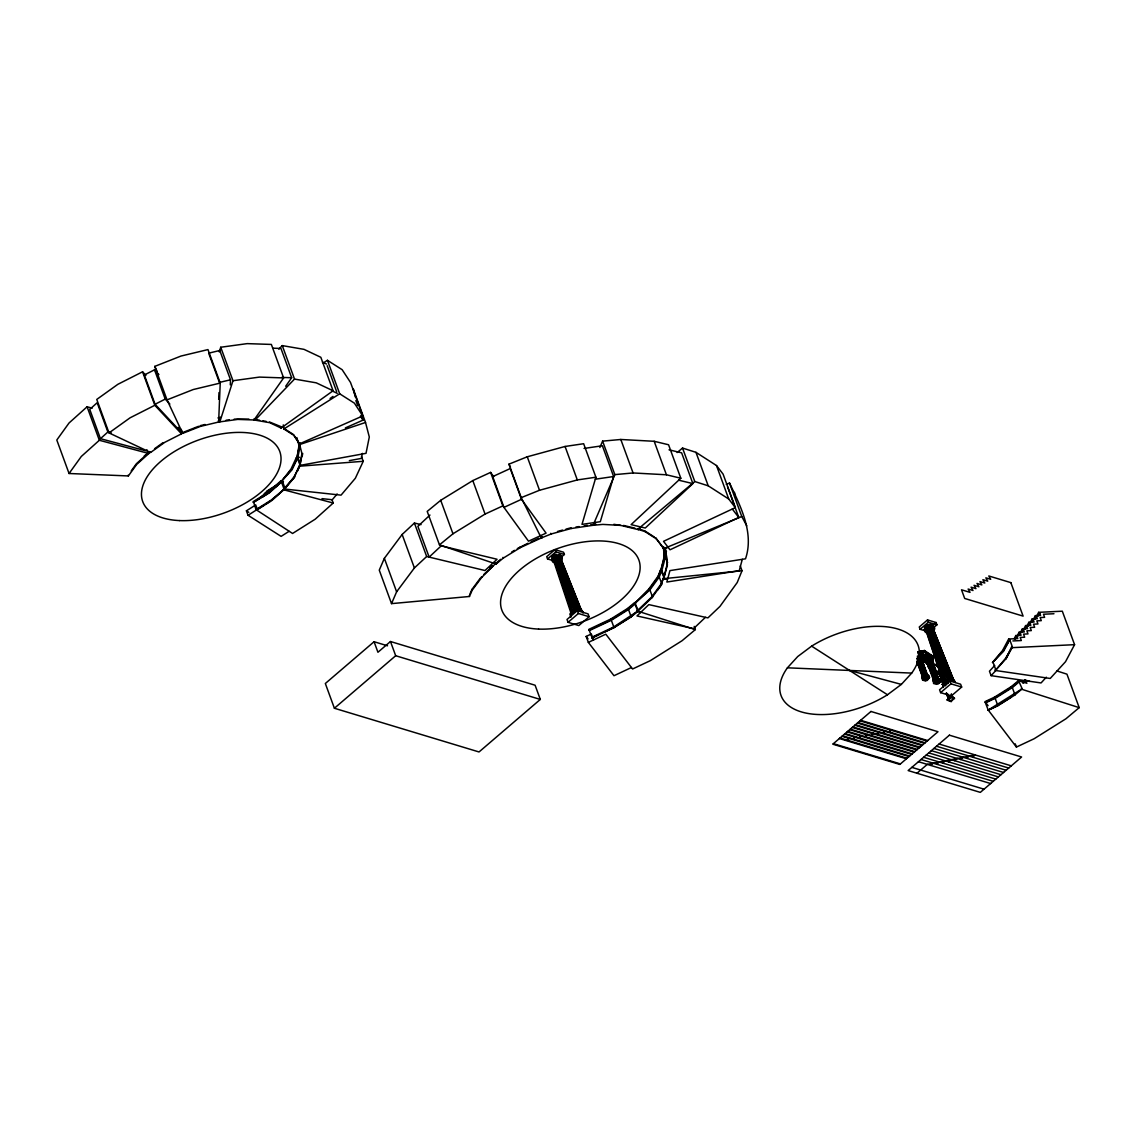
<?xml version="1.0" encoding="UTF-8"?>
<svg xmlns="http://www.w3.org/2000/svg" width="1136" height="1136" viewBox="0 0 1136 1136"><rect width="100%" height="100%" fill="white"/><g stroke="black" fill="none" stroke-linecap="round" stroke-linejoin="round"><path stroke-width="1.5" d="M939.912 673.463L941.148 674.983L940.722 674.145M556.271 558.245L555.476 558.656L573.694 610.344L574.958 609.805L556.271 558.188L557.208 557.875L558.145 557.691L577.727 609.152L578.593 609.194L559.026 557.662L559.792 557.79L579.956 609.336M946.217 681.032L927.942 628.961L929.759 628.194L930.696 628.009L950.236 679.399L951.13 679.513L931.563 628.123L932.344 628.123L952.579 679.896M937.598 672.484L937.172 673.08L940.097 671.404M945.635 683.673A1.704 0.909 -20.1 0 0 946.473 682.211A1.704 0.909 -20.1 0 0 944.314 682.282A1.704 0.909 -20.1 0 0 943.476 683.73L939.898 674.372L943.647 685.164C942.468 671.149 937.015 675.494 940.154 673.577M941.148 675.011L940.097 674.344L941.247 675.054M928.879 628.549L947.509 680.038L946.288 680.748M940.352 675.352L939.344 673.179A2.002 1.065 -20.1 0 1 939.884 672.611L940.026 672.54M560.573 559.494L560.772 558.486L581.689 610.87A5.95 3.152 -20.1 0 0 575.157 609.35A5.95 3.152 -20.1 0 0 570.556 614.69M941.091 674.202C941.304 677.468 938.293 671.546 940.196 673.137M940.026 670.098L938.549 671.788A11.63 5.041 -1.6 0 1 938.066 671.859C935.922 674.301 939.529 673.151 940.068 671.092M559.011 557.79L558.145 557.691M578.962 608.953L580.07 609.137M947.893 697.816L948.205 698.768A2.584 1.377 -20.1 0 0 949.341 699.435M941.332 675.295A1.988 1.051 -20.1 0 1 939.997 674.898L939.003 672.938M943.306 683.716L940.04 673.549A2.272 1.207 -20.1 0 1 939.089 673.222L937.2 673.023L938.08 672.796M941.417 674.216L940.352 674.33M921.523 661.422L921.935 661.095A5.68 2.783 49.4 0 1 925.883 661.379A5.68 2.783 49.4 0 1 929.83 666.292L930.398 666.463M928.652 667.102L927.629 664.12L934.545 683.19L938.208 683.375L939.6 682.168L933.607 665.384M928.495 666.818L931.421 666.008L928.836 667.329M929.049 667.23L929.83 667.485M932.486 664.304L931.662 664.517L933.764 665.27L932.315 665.327M932.912 664.404L932.656 665.242M933.281 665.014L932.287 661.933M940.012 675.054L939.089 672.867L939.941 674.969M940.75 676.09L939.287 673.194L940.523 675.054M937.711 665.27L937.413 666.278M940.154 673.79A2.272 1.207 -20.1 0 1 939.131 673.321C941.488 674.33 934.246 672.555 940.026 670.339M218.708 399.347L218.978 392.587M218.382 420.803L218.637 422.024L200.419 426.398L182.711 433.37L167.02 399.872L154.766 366.388L180.993 356.051L207.973 349.59L220.228 383.073L218.637 422.024M230.296 384.863L230.494 379.779L219.788 350.499L208.683 353.168L219.404 382.449L230.494 379.779M939.089 673.35C937.214 673.208 937.711 673.833 938.961 672.228M939.799 671.944L939.174 672.711A2.002 1.065 -20.1 0 1 940.083 671.759L939.912 672.256M917.661 662.387L918.456 663.112L917.235 662.544M919.507 661.294L918.499 658.213M937.498 673.932C940.296 673.023 935.51 673.975 937.271 671.575M941.077 674.514L943.689 682.949M939.969 670.595L938.549 671.845A11.559 4.913 -1 0 1 938.052 671.901C937.555 674.23 937.512 674.202 938.194 671.617M936.902 672.583L937.74 672.015M936.93 672.782L938.308 673.506L936.916 673.165M939.628 673.648L940.239 674.954L939.827 672.668A2.002 1.065 -20.1 0 0 939.458 673.407L939.671 674.514L940.097 673.648M939.969 665.298L939.628 664.461M939.188 664.773L939.699 665.852M940.864 675.04L940.594 674.216M927.402 632.241L926.195 631.247L943.704 683.986M943.689 682.835L941.006 674.415A2.173 1.15 -20.1 0 1 939.486 673.989L939.657 674.443M939.642 673.975L939.642 671.958M939.6 674.259L939.117 673.123M937.697 673.62L937.47 672.441M939.273 672.796L940.04 673.265L939.614 672.555M939.046 673.023L939.06 672.611A2.102 1.122 -20.1 0 1 939.983 671.632M948.347 699.194L948.404 699.946A2.741 1.448 -20.1 0 0 950.25 700.5L950.903 700.372M952.65 697.518L952.437 697.902A2.329 1.235 -20.1 0 0 952.678 697.618L952.706 697.163M952.735 697.263L952.777 697.717A2.4 1.264 -20.1 0 1 952.564 698.1M939.046 673.407L937.243 673.023M933.238 657.9L918.342 653.257M298.967 445.724L297.021 457.481L297.873 457.325L300.089 446.221M297.021 457.481L299.237 446.434L296.851 437.545M355.369 397.06L353.282 388.995L365.522 422.478L369.299 436.991L366.019 453.335L299.918 465.419L301.878 453.662M299.918 465.419L302.133 454.386L299.237 442.926M302.105 456.601L302.73 453.434M362.398 453.378L361.39 458.419L349.348 460.62M925.556 655.728L925.655 654.819M937.967 673.25C939.188 672.469 936.419 672.455 937.555 673.549M663.339 546.615L664.205 556.413L660.612 571.38L661.635 571.223L665.511 556.91L664.787 548.66M660.612 571.38L664.461 557.137L663.594 547.339M663.509 579.317L667.102 564.351L666.094 552.92L667.372 565.075L663.509 579.317L667.755 578.664M742.305 559.31L739.209 570.741L666.832 582.044L669.928 570.613L745.514 558.813C754.332 532.94 740.502 506.131 729.525 483.041L726.259 484.39M920.785 659.107L921.651 657.332M922.375 660.74L922.361 660.698A6.333 3.096 49.4 0 1 928.921 665.824A6.333 3.096 49.4 0 0 922.205 660.683L921.978 660.712M929.007 666.917L928.339 664.674L935.354 682.509L934.545 683.19M938.861 666.449L937.399 665.668M939.316 664.787L938.947 665.625A1.477 0.781 -20.1 0 0 939.543 664.248A1.477 0.781 -20.1 0 0 937.342 664.745A1.477 0.781 -20.1 0 0 937.725 665.909L937.64 665.881A1.477 0.781 -20.1 0 1 937.328 664.688A1.477 0.781 -20.1 0 1 939.529 664.191A1.477 0.781 -20.1 0 1 938.947 665.568L939.33 664.29L937.214 665.682A1.562 0.838 -20.3 0 0 937.314 665.795L937.527 665.895M939.813 665.313L938.932 666.136M931.662 656.892L924.505 651.865L931.875 656.722L924.42 652.05L919.01 653.129L924.349 652.22M594.895 522.489L594.114 525.13L571.28 528.496L551.088 534.005L541.29 537.953L521.211 497.639L508.956 464.155L527.26 456.786L565.061 446.462L583.648 443.722L595.903 477.205L581.987 524.392L600.319 521.694L613.639 476.524L602.378 445.752L584.046 448.436M938.123 673.875L938.35 672.966M219.248 351.904L220.725 347.247L247.179 343.626L271.362 344.435L283.617 377.919L254.038 419.965L237.708 419.411L219.844 421.868L218.694 417.721M219.844 421.868L232.979 380.73L220.725 347.247M939.813 673.904L940.068 674.358A1.832 0.98 -20.1 0 1 941.219 673.293M937.541 673.165L938.35 673.279L937.271 673.733M939.969 669.53L939.855 670.126A2.002 1.065 -20.1 0 1 939.358 670.709M939.926 670.595A11.63 8.25 -34.6 0 0 940.012 670.183A11.559 8.25 -35.6 0 1 939.955 670.638L937.967 671.944M937.725 672.512L938.024 672.498M658 576.307L660.57 570.002L658.269 577.031L649.054 589.783L634.257 603.898L648.784 589.059L658 576.307L658.269 577.031M634.257 603.898L649.92 589.896L659.249 577.003L661.848 570.613L660.84 570.726M640.477 612.588L636.898 611.125L651.695 596.996L660.911 584.245L663.481 577.94L664.489 577.841M651.695 596.996L651.95 597.721L661.166 584.969L663.481 577.94M740.274 565.941L742.021 570.726L737.221 582.527L719.968 606.397L707.927 617.885L648.826 604.608L636.969 615.939L693.556 628.648L705.428 617.317M557.236 557.918L576.208 609.436M929.788 628.251L948.759 679.768M421.044 524.633L414.413 523.029L402.144 534.474L384.366 558.316L379.268 570.144L391.522 603.628L469.48 596.485L472.193 590.166L481.692 577.429L496.503 562.647M391.522 603.628L396.62 591.799L414.399 567.957L426.667 556.512L484.987 570.528L497.071 559.253L441.222 545.834L429.138 557.109L417.878 526.337L429.962 515.062M469.892 594.185L471.937 589.442L480.372 578.11M599.851 447.513L602.605 441.137L620.81 439.476L654.18 441.293L668.564 444.758L680.819 478.242L631.091 524.633L645.262 528.027L692.889 483.609L678.703 480.201M641.073 527.033L638.29 529.617L620.611 525.386L602.776 524.406L593.049 525.301L614.846 474.621L602.605 441.137M947.907 697.547L946.501 692.846M940.523 674.869L939.841 674.145A1.832 0.98 -20.1 0 1 941.119 673.037L940.906 673.165M922.091 676.545L925.755 674.585L928.126 679.513L927.317 677.326L925.599 678.149M922.12 677.482L922.957 676.744M933.11 680.805L934.133 679.825M299.464 457.297L296.382 457.538L291.057 468.969L281.671 481.096L292.108 469.708L297.462 458.191L291.327 469.693L281.671 481.096M297.462 458.191L300.103 465.405L293.968 476.921L284.582 489.034L341.056 495.14L355.355 478.256L363.236 461.301L361.475 456.516M299.293 465.476L294.224 477.631L284.582 489.034M297.433 471.17L300.103 465.405M931.421 662.501L933.096 661.138L931.208 660.328L932.798 658.411M1014.505 639.298L1016.933 636.203L1017.799 638.574L1008.669 639.014L1002.563 650.502L992.495 662.529L1003.599 651.255L1009.748 639.696L1002.832 651.226L992.495 662.529M1014.235 638.574L1015.854 635.507L1021.065 635.265L1020.185 632.88L1017.884 635.72M1015.3 639.27L1016.933 636.203M1017.629 635.01L1019.12 632.198L1024.317 631.957L1023.437 629.571L1021.108 632.496M1009.748 639.696L1012.389 646.909L1005.474 658.44L995.392 670.481L1050.218 678.462L1065.525 661.706L1074.571 644.68L1062.316 611.196L1038.659 612.332L1034.91 619.248M1005.729 659.164L1011.58 646.952M1011.622 648.358L1006.24 658.468L995.392 670.481M1018.694 635.706L1020.185 632.88M1020.838 631.772L1022.372 628.89L1027.569 628.648L1026.703 626.263L1024.317 629.273M1021.903 632.482L1025.623 625.581L1030.821 625.325L1029.954 622.954L1027.526 626.05M1025.112 629.259L1028.889 622.272L1034.087 622.017L1033.206 619.645L1030.906 622.514M1028.321 626.021L1032.141 618.95L1037.338 618.708L1036.472 616.323L1034.115 619.276M1031.701 622.485L1033.206 619.645M1033.078 620L1035.393 615.641L1040.59 615.4L1039.724 613.014L1037.324 616.039M1038.134 616.01L1039.724 613.014M918.002 652.277L924.463 650.516L933.721 656.622L930.597 659.334M924.377 651.098L924.051 650.885M937.271 664.986L937.754 666.52M254.152 418.701L254.038 419.965M285.676 386.254L291.668 377.734L280.961 348.454L272.668 348.184M948.304 698.441L946.316 693.216M69.055 473.499L81.295 456.473L99.343 440.271L148.844 453.505L136.661 464.454L128.382 475.941L69.055 473.499L56.8 440.015L69.04 422.99L87.089 406.787L92.186 408.151M131.222 470.915L136.391 463.729L148.575 452.795L148.844 453.505M657.744 589.953L661.89 584.216L659.249 577.003M577.684 609.081L576.321 609.251M950.236 679.314L948.986 679.697M580.922 609.549L560.772 558.486M939.898 671.603L939.202 670.922A2.073 1.108 -20.1 0 1 938.166 671.561L937.101 672.2M918.584 654.322L932.557 658.497C923.014 666.292 936.774 656.736 932.997 657.162L930.753 659.377L931.364 660.414L932.145 659.647M932.557 658.497L932.997 657.645M284.312 488.31L294.749 476.921M337.165 493.961L332.266 499.741L321.971 498.633M931.903 658.071L938.506 678.32M927.274 675.863L922.546 662.174L921.055 661.72L925.613 674.202L927.033 674.599L922.631 662.075L921.339 661.862M933.465 665.554L932.031 665.043L933.735 665.341M933.508 665.511L938.137 678.859L933.565 666.434M933.65 679.995L934.403 680.194M787.418 667.812L797.756 656.509L811.629 646.143A72.96 38.667 -20.1 0 1 896.347 628.591A72.96 38.667 -20.1 0 1 911.711 673.094L901.359 684.397L887.486 694.763A72.96 38.667 -20.1 0 1 802.783 712.315A72.96 38.667 -20.1 0 1 787.418 667.812L911.711 673.094M994.724 665.469L989.47 671.206L991.103 675.664L1041.059 682.949L1046.313 677.198M991.103 675.664L996.357 669.928M952.834 697.348C951.982 695.175 947.594 696.695 948.177 698.896M278.831 349.164L282.268 345.6L303.994 349.348L320.835 357.286L333.089 390.77L281.075 428.031L269.701 422.677L255.032 420.135L255.273 418.886M255.032 420.135L294.522 379.083L316.248 382.832L333.089 390.77M922.475 662.26L921.324 662.004M933.48 666.52L937.2 677.155M922.29 676.275L923.099 676.63M933.565 679.655L934.871 680.166M571.862 612.574L554.098 559.75L572.004 612.063M637.168 611.85L652.561 597.11L649.92 589.896M937.612 665.554L938.734 664.801M489.63 568.128L492.058 565.856M483.95 574.362L492.74 566.154M932.145 657.829L933.664 656.636M933.096 657.062L918.144 652.547L924.306 651.311L932.869 656.778M932.074 659.789L919.024 655.713L918.271 656.565C921.055 659.221 918.087 662.132 920.004 660.996L918.981 658.752M107.877 432.007L97.171 402.726L89.744 409.4L100.451 438.681L107.877 432.007L111.229 432.901M144.258 455.919L148.575 452.795M268.38 492.058L280.578 481.124L283.446 481.891M268.65 492.768L281.472 482.005L284.114 489.233L271.845 500.223M281.472 482.005L269.204 493.01L253.371 502.396L253.101 501.672L272.754 489.474M284.114 489.233L271.291 499.996L256.012 509.624L292.563 533.466L315.183 519.209L333.231 503.021L332.067 499.826M333.231 503.021L283.744 489.786L271.561 500.72L256.282 510.334M572.516 611.708L554.652 559.168L555.476 558.656M953.473 679.868L932.94 628.407L954.24 681.202A5.95 3.152 -20.1 0 0 945.621 680.649M924.562 651.808L919.123 653.285L931.861 656.693M374.071 641.726L325.336 683.503L334.396 708.253L479.023 751.961L540.31 699.435L535.099 685.221L390.472 641.513L377.933 652.263L374.071 641.726L387.532 645.802M334.396 708.253L395.683 655.728L540.31 699.435M562.036 556.498L564.393 554.482L563.555 552.21L554.964 549.611L546.714 556.683L547.538 558.955L551.84 560.247M547.538 558.955L555.788 551.883L564.393 554.482M577.329 610.643L567.02 619.475L568.057 622.315L578.806 625.567L589.115 616.734L588.079 613.88L577.329 610.643L578.38 613.483L589.115 616.734M568.057 622.315L578.38 613.483M934.587 626.831L936.93 624.814L936.107 622.528L927.516 619.929L919.265 627.001L920.089 629.287L924.392 630.579M920.089 629.287L928.339 622.216L936.93 624.814M933.749 624.544L936.107 622.528M917.647 656.466L922.063 656.793L920.103 657.843L921.126 660.527L920.188 658.284M916.837 658.426L918.754 657.758M916.922 658.511L918.783 657.914L919.365 656.423L918.47 657.219M917.76 657.02L919.407 656.58M919.223 660.811L918.428 658.44M921.594 660.541L920.685 658.156L921.594 660.726L926.848 662.189M920.558 658.795L921.807 657.744L919.564 657.062M917.164 662.487L918.03 662.984M925.513 655.401L925.769 658.355M926.905 662.345L920.472 660.627L926.578 677.297L928.595 677.908L926.948 679.967L919.876 661.89M917.263 663.481L918.484 664.035M921.907 661.109C924.051 662.615 919.294 660.073 921.495 661.45M922.318 660.811L921.466 658.582M921.438 658.213L922.759 660.996M931.605 661.408L933.039 660.115L930.242 659.263L928.779 660.513M932.145 657.716L933.281 656.878M931.747 663.807L930.256 659.704L928.481 661.223L928.907 662.387L930.682 660.84L932.826 661.422M929.603 661.791L929.063 660.84L930.341 659.746M929.205 660.982L930.384 659.973M932.23 660.797L933.039 660.115M932.67 661.095L931.733 661.763C934.303 667.102 930.796 661.422 932.812 662.004L931.676 662.97M931.733 662.203L933.068 661.053M931.761 663.254L932.784 662.402L931.889 662.174M928.467 666.534L930.214 667.4M928.666 666.647L926.706 662.742M932.003 663.68L937.527 680.081L940.494 680.975L939.699 681.671L940.537 681.927L938.222 683.9L936.533 681.146M929.859 667.471L928.368 667.088L930.512 665.256L931.492 665.625L930.512 664.446M929.078 667.57L930.668 665.952M929.276 667.812L931.492 666.576M929.347 667.798L930.824 666.434M933.735 664.319L931.449 663.935L933.735 664.319L931.662 658.667M930.1 668.252L931.548 667.002M847.073 740.147L849.657 737.931M924.122 674.5L922.389 676.999M938.052 662.671L935.453 665.014L938.052 662.671L940.835 663.58L939.458 664.801M921.935 676.957L922.872 677.099L921.836 677.936L922.631 680.123L923.44 679.442L921.793 676.999L924.108 675.011L918.825 661.067M935.681 665.071L938.137 662.97L940.679 663.751M925.769 674.06L923.866 674.77L919.464 662.118L920.984 662.515M924.789 675.182L925.584 674.429L928.723 675.48L927.658 675.991M853.065 738.968L855.649 736.753M922.602 679.186L924.903 677.198L927.019 676.971M917.419 662.26L923.525 678.93L926.053 677.823M926.635 676.474L925.315 676.886M925.982 677.496L926.962 676.9M927.97 676.147L928.552 675.451L929.518 677.667L926.962 680.507L925.584 678.007M916.752 661.223L923.568 679.882L924.363 679.186L923.525 678.93M925.769 677.993L926.578 677.297M927.217 677.241L924.931 677.738M923.568 679.882L926.38 679.797M859.043 737.789L861.628 735.574M926.408 680.336L925.599 681.018L922.631 680.123M865.036 736.597L867.62 734.396M936.746 677.383L933.196 680.365L933.607 683.446L934.417 682.75L933.054 680.393L935.368 678.419M935.78 678.504L938.62 678.291L937.697 679.016M936.731 677.894L935.212 678.334M871.028 735.418L873.598 733.203M937.001 679.612L936.305 680.208L938.208 683.375M933.849 682.58L937.896 679.882L939.373 682.921M934.786 682.338L936.192 681.146L937.427 681.643M936.547 681.202L935.78 682.069L937.427 681.714M938.265 680.379L936.376 680.578M936.746 681.302L938.166 680.237M940.494 680.975L939.699 678.788L939.231 679.541M877.006 734.239L879.591 732.024M937.385 683.645L936.575 684.341L933.607 683.446M882.999 733.061L885.583 730.846M942.269 684.284L945.109 681.841L948.077 682.75L945.379 685.59L942.269 684.284L945.379 685.59M942.426 684.696L945.266 682.253L948.233 683.148M888.991 731.868L890.965 730.178M949.881 680.961L939.571 689.793L940.608 692.648L951.357 695.899L961.667 687.053L960.616 684.213L949.881 680.961L950.917 683.815L961.667 687.053M940.608 692.648L950.917 683.815M947.239 699.861L950.69 696.908L954.382 698.015L951.159 701.565L947.239 699.861L951.159 701.565M947.467 700.443L950.903 697.49L954.595 698.612M950.946 700.969L954.382 698.015M916.965 773.233L927.288 764.386L975.199 754.929L972.615 757.144M930.696 765.423L933.281 763.207M936.689 764.244L939.273 762.029M942.681 763.051L945.251 760.85M948.659 761.873L951.244 759.657M954.652 760.694L957.236 758.479M960.644 759.515L963.214 757.3M966.622 758.323L969.207 756.122M677.155 452.554L682.537 448.053L695.97 452.341L716.489 465.533L723.092 474.124L735.333 507.607L663.523 541.332L670.027 549.781L738.798 517.491L727.537 486.719M637.566 528.567L637.821 529.277L694.792 481.536L708.225 485.825L728.73 499.016L735.333 507.607M598.26 634.882L592.112 637.765L588.846 629.358L610.6 619.134L627.583 608.484L634.683 602.52L638.333 610.699L631.147 616.72L613.98 627.498L611.338 620.284L628.506 609.507L635.691 603.486M589.101 630.082L610.87 619.858L627.839 609.208L634.953 603.244M631.446 667.514L613.994 675.721L588.349 642.394L586.162 636.43L591.331 634.016L593.517 639.966L591.742 637.296L613.511 627.072L638.333 610.699M592.012 638.02L613.767 627.796L630.75 617.146L637.85 611.182L695.36 629.585L682.054 640.732L650.303 660.669L632.582 668.99L605.8 634.186L588.349 642.394M1018.523 680.592L1022.173 688.757L988.235 710.057L984.969 701.65L994.44 697.206L1011.409 686.542L1018.523 680.592L1026.887 683.261L1025.013 679.924L1022.372 682.14M985.239 702.375L994.71 697.93L1011.679 687.266L1018.793 681.302M985.594 702.843L995.179 698.342L1012.332 687.578L1019.532 681.543M1022.641 682.864L1025.283 680.649M1023.351 683.119L1026.021 680.89M988.135 710.312L997.607 705.868L1014.576 695.204L1021.69 689.254L1079.2 707.643L1065.895 718.804L1034.129 738.741L1016.422 747.062L987.88 709.588M951.514 679.285L952.621 679.47M493.677 476.623L490.61 472.406L472.803 480.585L440.711 500.309L427.207 511.399L439.462 544.882L496.063 564.024L503.291 558.103L520.43 547.566L542.312 537.513L542.042 536.788M439.462 544.882L452.966 533.792L485.058 514.068L502.865 505.889L528.51 541.205L546.075 533.139L521.509 499.315L510.249 468.543L492.697 476.609L503.958 507.38L521.509 499.315M497 562.32L500.607 559.352M109.013 432.915L130.086 417.807L154.823 405.282L181.504 433.838L164.805 442.302L150.563 452.497L109.013 432.915L96.759 399.432L117.846 384.323L142.568 371.799L145.919 375.391M154.581 448.72L163.115 442.6M269.431 421.953L281.472 426.838M330.093 398.495L332.976 396.436M931.776 658.411L918.499 653.967M931.804 659.349L931.08 658.979L931.946 659.292M323.235 362.966L327.438 360.311L342.149 369.697L350.499 382.434L362.753 415.918L299.435 443.906L293.798 435.301L283.872 428.968L283.262 424.907M283.872 428.968L339.692 393.794L354.404 403.166L362.753 415.918M282.211 481.437L266.619 491.263L267.343 492.286M277.113 485.242L265.213 492.74L265.469 493.464L271.433 489.715M268.295 491.093L272.555 488.409M275.395 486.62L278.221 484.831M272.498 488.75L263.808 494.231L264.077 494.955M275.395 486.932L278.292 485.1M272.257 489.502L262.402 495.708L263.14 496.73M260.996 497.199L271.376 490.653M253.371 502.396L269.715 492.002M263.907 495.949L266.79 494.146M289.084 531.336L281.103 536.362L248.046 515.275L246.413 510.817L255.714 504.952L257.347 509.411M248.046 515.275L263.467 505.506M266.264 503.745L270.453 501.104M931.506 628.052L930.696 628.08M999.24 704.661L1010.685 697.49M511.598 552.11L514.452 550.349M517.306 548.589L527.984 543.249M938.123 673.648L937.47 673.407M158.912 374.539L154.51 369.825L144.343 374.979L155.064 404.26L179.374 430.288L178.281 427.321M155.064 404.26L165.231 399.105L169.86 404.061M664.787 547.992L663.822 548.447L655.699 537.91L664.077 549.171L668.096 547.282M589.47 630.551L611.338 620.284M604.409 631.999L612.389 628.251M989.839 709.304L997.82 705.57L995.179 698.342M531.108 541.815L538.918 538.223M283.602 428.244L293.528 434.577L299.166 443.182L299.975 442.827M345.387 427.917L363.009 420.121L361.234 415.236M554.95 562.008L553.644 560.914L571.167 613.667M666.363 553.644L663.438 547.95L664.446 547.538L666.463 551.315M663.694 548.674L741.78 516.525L746.764 525.826M560.602 559.636L580.894 610.075M926.195 631.247L927.942 628.961M521.211 497.639L539.515 490.269L577.315 479.946L595.903 477.205M167.02 399.872L193.248 389.534L220.228 383.073M198.544 426.298L182.442 432.646L182.711 433.37M299.336 443.849L300.174 443.565M365.522 422.478L299.592 444.574L299.166 443.182M949.753 696.808L950.988 696.482A2.584 1.377 -20.1 0 1 952.735 697.007M950.079 697.717L951.386 697.376M929.802 666.946L928.95 665.767A6.504 3.181 49.4 0 0 928.183 664.375L928.24 664.759M926.309 630.665L937.271 663.481M557.549 531.449L562.604 530.072M565.969 529.149L571.01 527.771L571.28 528.496M217.942 417.949L221.108 417.182M200.149 425.673L205.119 424.481M917.945 651.823L924.434 650.545M917.987 651.865L924.562 650.587M918.144 652.348L924.718 651.113M299.663 464.695L300.515 464.539L297.873 457.325M663.254 578.593L664.276 578.437M921.239 660.357L920.529 660.698L927.118 662.728L922.219 661.393M938.464 666.278L937.541 666.42M595.307 479.207L613.639 476.524M575.909 527.047L579.175 526.564M584.06 525.854L587.326 525.372M590.592 524.889L594.114 525.13M232.979 380.73L259.434 377.095L283.617 377.919M226.078 420.249L229.33 419.809M234.201 419.141L248.869 419.07M933.21 628.833L953.431 680.393M663.736 578.664L742.021 570.726M614.846 474.621L633.064 472.959L666.434 474.777L680.819 478.242M596.031 524.278L592.779 524.576L593.049 525.301M299.549 466.2L363.236 461.301M939.912 674.457L939.941 674.614A2.102 1.108 -20.1 0 0 941.233 675.139A2.173 1.15 -20.1 0 1 939.742 674.713L939.756 674.67M1053.967 613.738L1043.473 614.235L1044.609 617.345L1040.15 617.558L1041.286 620.654L1036.827 620.867L1037.963 623.976L1033.504 624.189L1034.64 627.285L1030.182 627.498L1031.318 630.608L1026.859 630.821L1027.995 633.916L1023.536 634.129L1024.658 637.225L1020.199 637.438L1021.335 640.548L1012.886 640.945M1011.835 647.676L1074.571 644.68M281.728 377.408L291.668 377.734M939.33 678.774L938.748 679.527L939.742 679.74M927.203 629.486L945.18 681.444M613.866 524.307L620.611 525.386M937.91 677.681L936.618 677.496L932.088 665M995.122 669.757L995.832 669.857L993.191 662.643M937.825 673.804L937.03 673.222L937.683 673.889M254.762 419.411L259.647 420.263M262.913 420.831L266.179 421.385M948.162 698.683L949.298 699.208M636.898 611.125L637.708 611.296L635.067 604.082M669.019 449.813L681.628 452.838L692.293 481.991M623.565 525.428L634.811 528.126M493.507 562.59L496.773 563.371M100.451 438.681L145.564 450.736M849.558 670.453L901.359 684.397M918.342 653.115L932.784 657.531L931.847 658.255M918.47 653.583L933.125 658M932.812 658.482L918.484 654.009L932.145 659.022M918.641 654.634L932.812 658.852M919.28 656.381L932.812 660.527L919.28 656.523M930.54 660.385L933.096 661.138M917.632 656.821L918.584 657.219M921.765 658.142L919.691 657.517L917.05 658.809L923.213 675.636M932.77 661.564L931.818 661.479M932.727 662.103L931.989 661.748M935.425 664.943L938.237 665.838M919.095 660.868L919.904 661.166M926.777 663.609L929.035 664.29M929.149 664.546L926.38 663.14M922.531 662.913L923.483 663.197M931.492 665.625L930.512 665.256M920.842 662.629L919.691 662.288M918.683 663.467L922.631 675.792M928.396 667.173L929.589 667.514M929.035 667.684L930.526 668.011M940.707 671.319L938.989 670.907A2.002 1.065 -20.1 0 1 938.109 671.433M925.513 674.33L927.629 674.969L926.72 675.693L923.852 667.854M936.561 677.738L939.699 678.788M923.966 674.642L925.528 674.926M935.752 678.433L934.289 679.598M927.743 676.147L928.481 676.332M923.114 675.409L924.008 675.679M926.55 676.758L929.518 677.667M937.555 680.62L939.571 681.231L938.762 681.912L939.6 682.168M923.298 676.985L918.101 664.262M934.275 680.308L928.921 667.301M921.793 676.999L922.631 677.255M933.196 680.365L935.666 681.671M924.221 678.334L923.028 676.034M935.482 681.742L929.092 665.753A6.262 3.053 49.4 0 0 921.509 660.825M860.634 720.309L927.672 740.573M939.089 744.023L1011.296 765.849M860.037 720.835L927.061 741.084M858.049 722.524L925.087 742.788M936.518 746.238L1008.711 768.05M857.453 723.036L924.491 743.299M855.479 724.74L922.503 744.989M933.934 748.454L1006.127 770.265M854.868 725.251L921.907 745.514M852.895 726.955L919.933 747.204M931.35 750.655L1003.557 772.48M852.298 727.466L919.322 747.715M850.31 729.156L917.348 749.419M928.765 752.87L1000.972 774.695M849.714 729.681L916.738 749.93M847.726 731.371L914.764 751.634M926.195 755.085L998.388 776.896M847.129 731.882L914.168 752.146M845.156 733.586L912.18 753.835M923.611 757.3L995.818 779.111M844.545 734.097L911.583 754.361M842.571 735.801L909.609 756.051M921.026 759.501L993.233 781.327M841.975 736.313L908.999 756.562M839.987 738.002L907.025 758.266M918.456 761.716L990.649 783.542M839.39 738.528L906.429 758.777M833.384 743.668L900.422 763.917M911.853 767.382L984.046 789.193M639 529.021L643.303 530.398M637.821 529.277L645.007 531.577L655.969 538.634M1056.934 670.964L1066.945 674.159L1079.2 707.643M1025.013 679.924L1029.784 681.444M926.649 630.068L938.265 664.347M939.884 674.117L939.912 674.131A2.102 1.108 -20.1 0 1 941.204 672.895M938.322 672.313L937.328 672.256L938.024 671.22A1.945 1.022 -20.1 0 0 938.876 670.723L939.202 670.425A1.945 1.022 -20.1 0 0 939.671 669.814M931.165 661.365L932.074 663.864L931.08 661.166M322.411 362.114L326.572 364.074M331.74 390.741L337.278 393.354M149.767 451.517L150.563 452.497M256.012 509.624L253.839 502.694M246.413 510.817L248.812 512.35M811.629 646.143L887.486 694.763M654.336 537.03L644.737 530.853L645.007 531.577M986.005 702.985L988.064 705.655M732.294 509.027L738.798 517.491M586.162 636.43L588.036 638.872M540.878 535.525L542.312 537.513M360.439 416.188L363.009 420.121M940.679 675.48L941.119 676.176M940.636 674.543L940.821 673.62L941.219 674.33M508.956 464.155L510.462 467.194M939.642 674.259L939.756 674.173A2.002 1.065 -20.1 0 1 941.077 672.952M154.766 366.388L156.995 371.131M931.08 665.852L930.412 664.489A6.333 3.096 49.4 0 0 924.874 659.476A6.418 3.138 49.4 0 0 922.034 661.834M562.902 571.195L564.152 574.504M918.655 654.734L920.771 660.485M1038.659 612.332L1038.915 613.057M1035.393 615.641L1035.663 616.365M1032.141 618.95L1032.411 619.674M1028.889 622.272L1029.145 622.982M1025.623 625.581L1025.893 626.305M1022.372 628.89L1022.641 629.614M1019.12 632.198L1019.375 632.922M1015.854 635.507L1016.124 636.231M1008.669 639.014L1008.938 639.738M1021.434 688.53L1021.69 689.254M1012.332 687.578L1014.973 694.792M1011.409 686.542L1011.679 687.266M1014.32 694.479L1014.576 695.204M1015.257 743.867L1016.422 747.062M994.44 697.206L994.71 697.93M997.351 705.144L997.607 705.868M927.516 619.929L928.339 622.216M951.4 693.982L952.366 697.035M951.23 694.366L952.266 697.22M937.356 662.174L938.109 664.219M947.538 693.713L948.688 697.248M947.339 693.897L948.588 696.567M947.168 694.082L948.191 697.121M932.983 666.534L936.021 674.883M933.806 670.68L935.51 675.338M936.731 680.776L929.177 660.627L920.174 657.943L921.296 656.991L922.73 661.081M936.192 681.146L930.526 665.696A5.68 2.783 49.4 0 0 924.96 659.988A5.68 2.783 49.4 0 0 922.688 663.325M930.725 667.372L934.985 679.001M935.496 680.904L936.561 683.801M922.46 661.223L928.595 677.908M923.824 670.268L925.386 675.04M918.484 656.722L917.377 656.139L919.123 660.925M923.525 670.297L925.187 674.827M925.883 677.056L926.948 679.967M926.167 678.32L926.962 680.507M924.108 675.011L924.903 677.198M919.748 664.049L923.398 674.017M924.519 677.581L925.584 680.492M922.844 675.522L917.945 662.615M729.525 483.041L741.78 516.525M716.489 465.533L728.73 499.016M695.97 452.341L708.225 485.825M682.537 448.053L694.792 481.536M654.18 441.293L666.434 474.777M694.195 626.39L695.36 629.585M663.438 547.95L664.077 549.171M665.511 556.91L667.627 562.689M664.205 556.413L664.461 557.137M667.102 564.351L667.372 565.075M620.81 439.476L633.064 472.959M661.848 570.613L663.949 576.392M661.635 571.223L663.751 576.989M660.911 584.245L661.166 584.969M638.02 528.907L638.29 529.617M648.784 589.059L649.054 589.783M628.506 609.507L631.147 616.72M627.583 608.484L627.839 609.208M630.48 616.422L630.75 617.146M565.061 446.462L577.315 479.946M610.6 619.134L610.87 619.858M613.511 627.072L613.767 627.796M527.26 456.786L539.515 490.269M550.818 533.295L551.088 534.005M554.964 549.611L555.788 551.883M520.16 546.842L520.43 547.566M490.61 472.406L502.865 505.889M503.021 557.378L503.291 558.103M472.803 480.585L485.058 514.068M495.793 563.3L496.063 564.024M481.437 576.705L481.692 577.429M440.711 500.309L452.966 533.792M471.937 589.442L472.193 590.166M469.211 595.761L469.48 596.485M414.413 523.029L426.667 556.512M355.866 400.596L357.655 405.481M402.144 534.474L414.399 567.957M327.438 360.311L339.692 393.794M327.168 365.693L336.682 391.721M384.366 558.316L396.62 591.799M282.268 345.6L294.522 379.083M390.472 641.513L395.683 655.728M296.382 457.538L296.652 458.262M280.805 427.306L281.075 428.031M282.395 481.181L285.037 488.395M280.578 481.124L280.833 481.834M283.475 489.062L283.744 489.786M181.178 429.323L182.243 432.22M181.504 433.838L179.303 428.414M154.51 369.825L165.231 399.105M142.568 371.799L154.823 405.282M146.885 449.728L147.95 452.625M128.127 475.217L128.382 475.941M87.089 406.787L99.343 440.271M940.665 674.727L943.491 682.992M941.63 677.709L943.207 682.296M927.871 634.101L942.511 677.397M941.446 677.667L943.505 683.773M555.334 563.768L563.768 588.746M567.148 598.743L571.096 610.401M938.364 667.045L943.363 681.998M940.466 675.934L943.505 685.065L940.253 675.451L943.05 683.673M940.267 675.593L943.079 684.142M921.978 661.805L922.304 663.225M921.807 661.947L922.134 663.154M734.509 492.342L734.807 495.637M570.868 617.132A6.489 3.436 -20.1 0 1 578.323 610.756M579.829 610.714A6.489 3.436 -20.1 0 1 583.038 612.971M570.13 614.917A6.489 3.436 -20.1 0 1 576.208 609.705A6.489 3.436 -20.1 0 1 582.541 611.622M570.726 616.749A6.489 3.436 -20.1 0 1 575.753 610.912A6.489 3.436 -20.1 0 1 582.896 612.588M551.798 557.194A4.757 2.528 -20.1 0 1 556.115 554.084M559.366 553.999A4.757 2.528 -20.1 0 1 560.573 554.865M561.837 557.165A5.197 2.755 -20.1 0 1 561.681 557.946M552.621 561.056A5.197 2.755 -20.1 0 1 552.096 560.502M551.897 559.807A5.197 2.755 -20.1 0 1 555.476 556.072A5.197 2.755 -20.1 0 1 561.113 555.916M554.751 562.391A5.197 2.755 -20.1 0 1 552.607 559.253A5.197 2.755 -20.1 0 1 558.756 556.129A5.197 2.755 -20.1 0 1 561.965 558.727M561.496 559.551A5.197 2.755 -20.1 0 1 560.73 560.346M555.206 562.831A4.757 2.528 -20.1 0 1 553.63 559.452A4.757 2.528 -20.1 0 1 560.261 557.194A4.757 2.528 -20.1 0 1 560.687 560.957M551.784 559.494A5.197 2.755 -20.1 0 1 556.001 555.518A5.197 2.755 -20.1 0 1 561.525 556.171M943.59 682.395A5.95 3.152 -20.1 0 0 942.88 684.227A6.489 3.436 -20.1 0 1 943.448 683.233A1.505 0.795 -20.1 0 1 944.101 681.912A1.505 0.795 -20.1 0 1 945.99 681.699A1.505 0.795 -20.1 0 1 945.692 682.878M943.42 687.465A6.489 3.436 -20.1 0 1 943.349 685.619M946.174 682.693A6.489 3.436 -20.1 0 1 950.875 681.075M953.686 681.259A6.489 3.436 -20.1 0 1 955.348 682.438M945.677 681.33A6.489 3.436 -20.1 0 1 955.092 681.941M943.278 687.081A6.489 3.436 -20.1 0 1 943.207 685.235M946.032 682.296A6.489 3.436 -20.1 0 1 955.206 682.04M924.335 627.512A4.757 2.528 -20.1 0 1 928.666 624.417M929.844 624.189A4.757 2.528 -20.1 0 1 930.952 624.161M931.903 624.331A4.757 2.528 -20.1 0 1 933.125 625.183M925.158 631.375A5.197 2.755 -20.1 0 1 924.647 630.821M924.448 630.139A5.197 2.755 -20.1 0 1 928.027 626.405A5.197 2.755 -20.1 0 1 933.664 626.248M927.303 632.724A5.197 2.755 -20.1 0 1 925.158 629.585A5.197 2.755 -20.1 0 1 931.307 626.461A5.197 2.755 -20.1 0 1 934.516 629.06M934.048 629.869A5.197 2.755 -20.1 0 1 933.281 630.679M927.757 633.15A4.757 2.528 -20.1 0 1 926.167 629.784A4.757 2.528 -20.1 0 1 932.812 627.512A4.757 2.528 -20.1 0 1 933.238 631.275M924.335 629.827A5.197 2.755 -20.1 0 1 928.552 625.851A5.197 2.755 -20.1 0 1 934.076 626.49M930.597 664.418A6.418 3.138 49.4 0 0 924.931 659.334A6.333 3.096 49.4 0 0 922.02 661.933M922.091 660.584A6.504 3.181 49.4 0 1 928.936 665.895M923.355 660.612A6.504 3.181 49.4 0 1 927.075 663.083M921.821 661.195A5.68 2.783 49.4 0 1 929.134 666.889M943.448 684.128A1.96 1.037 -20.1 0 1 944.144 682.438A1.96 1.037 -20.1 0 1 946.728 682.267A1.96 1.037 -20.1 0 1 945.791 683.971M943.476 683.418A1.676 0.88 -20.1 0 1 944.016 682.012A1.676 0.88 -20.1 0 1 946.203 681.77A1.676 0.88 -20.1 0 1 945.663 683.176M937.683 665.795A1.775 0.937 -20.1 0 1 936.93 664.489A1.775 0.937 -20.1 0 1 939.628 663.779A1.775 0.937 -20.1 0 1 938.975 665.455M937.768 665.497A1.818 0.966 -20.1 0 1 936.689 664.262A1.818 0.966 -20.1 0 1 939.5 663.41A1.818 0.966 -20.1 0 1 938.876 665.156M953.047 699.094A2.542 1.349 -20.1 0 1 952.664 699.492M948.546 699.251A2.542 1.349 -20.1 0 1 950.264 697.774M948.162 698.086A2.329 1.235 -20.1 0 1 949.739 696.737M951.57 697.22A2.741 1.448 -20.1 0 1 953.416 697.774M870.957 711.463L832.787 744.179L899.826 764.443L937.995 731.726L870.957 711.463M949.412 735.177L908.133 770.563L980.325 792.374L1021.619 757.002L949.412 735.177M933.21 656.963L923.923 650.985L933.21 656.963M1010.841 582.626L988.803 575.966L990.691 579.303L985.863 577.841L987.738 581.163L982.91 579.701L984.784 583.038L979.956 581.575L981.831 584.898L977.003 583.435L978.891 586.772L974.049 585.31L975.938 588.633L971.095 587.17L972.984 590.507L968.142 589.044L970.03 592.367L961.525 589.797L964.691 598.459L1023.096 616.11L1010.841 582.626M538.563 629.074A72.96 38.667 -20.1 0 0 640.037 565.288A72.96 38.667 -20.1 0 0 532.401 560.73A72.96 38.667 -20.1 0 0 538.563 629.074M179.46 520.572A72.96 38.667 -20.1 0 0 280.947 456.786A72.96 38.667 -20.1 0 0 173.311 452.213A72.96 38.667 -20.1 0 0 179.46 520.572"/></g></svg>
